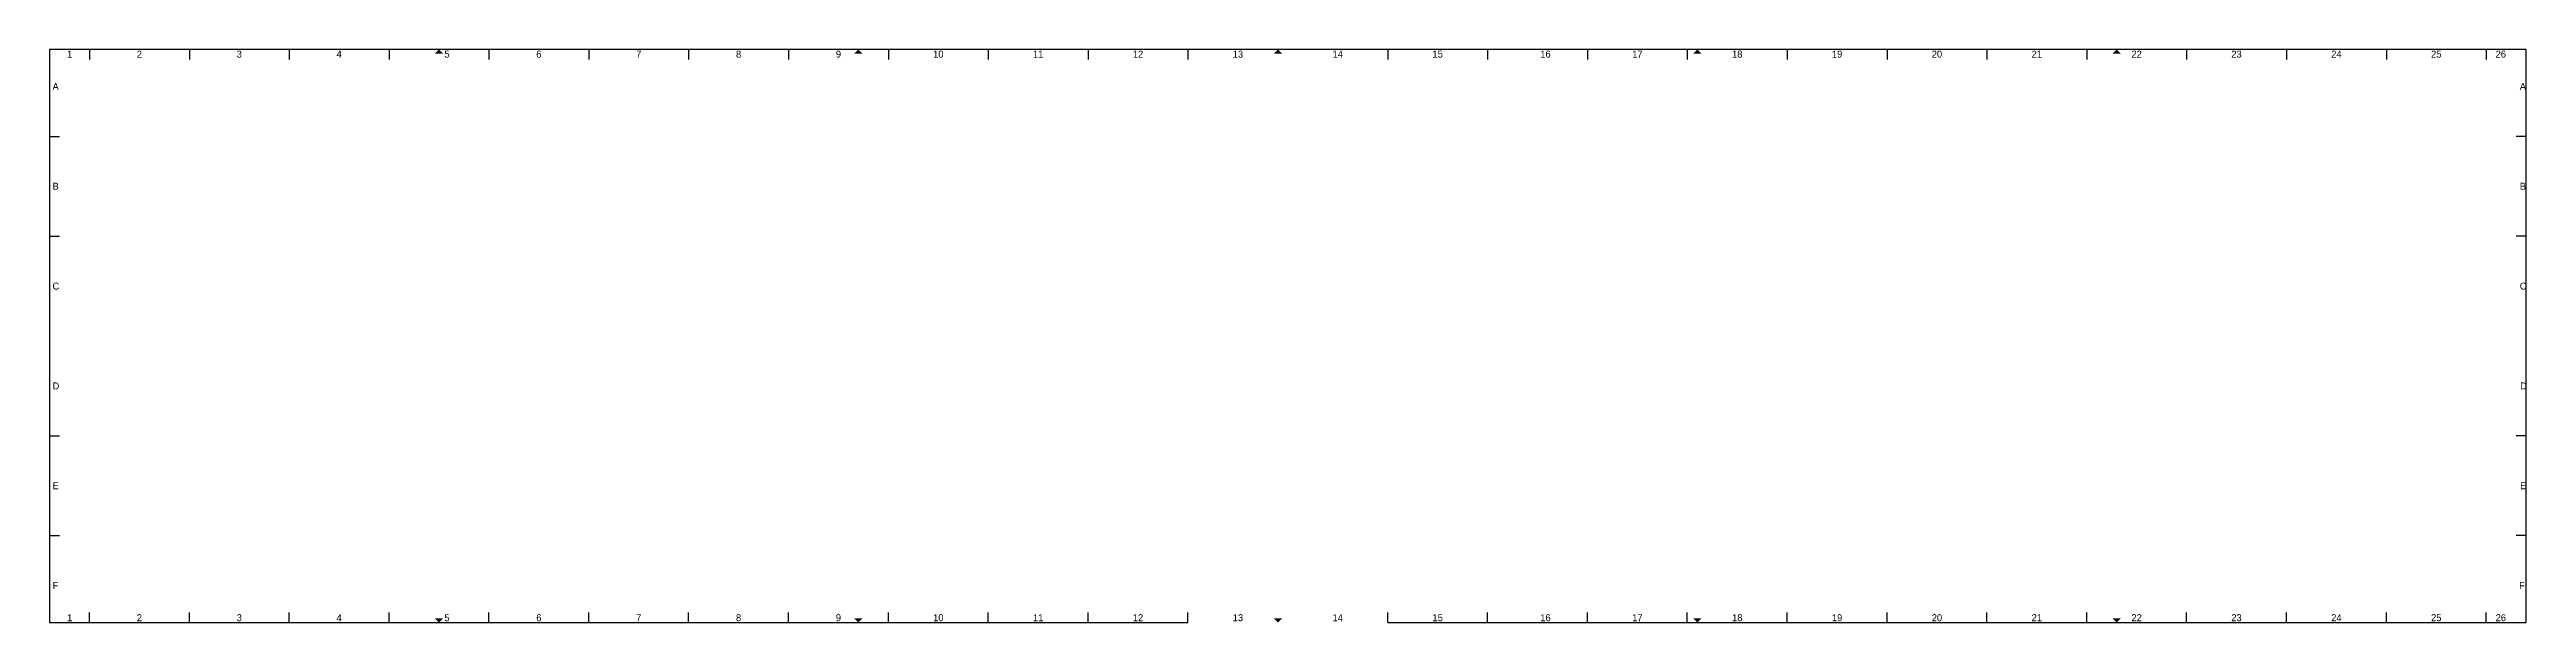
# Model space of a CAD drawing. Extents: x -5 to 1235, y -5 to 282.
import ezdxf
from ezdxf.enums import TextEntityAlignment as Align

# ---------------------------------------------------------------- set-up
doc = ezdxf.new("R2010")
doc.units = 0
doc.layers.add('to-xx-rooster', color=7, linetype='CONTINUOUS', lineweight=25)
doc.layers.add('to-xx-vouwmerk', color=7, linetype='CONTINUOUS', lineweight=18)
doc.styles.add('RTW_ISO', font='iso-rtw.shx')

msp = doc.modelspace()

# ---------------------------------------------------------------- hatches: boundary and pattern name
at = {"layer": 'to-xx-vouwmerk'}
for points in [[(192, 280), (190, 282), (188, 280)], [(402, 280), (400, 282), (398, 280)], [(612, 280), (610, 282), (608, 280)], [(822, 280), (820, 282), (818, 280)], [(1032, 280), (1030, 282), (1028, 280)], [(188, -3), (190, -5), (192, -3)], [(398, -3), (400, -5), (402, -3)], [(608, -3), (610, -5), (612, -3)], [(818, -3), (820, -5), (822, -3)], [(1028, -3), (1030, -5), (1032, -3)]]:
    msp.add_hatch(color=256, dxfattribs=at).paths.add_polyline_path(points)

# ---------------------------------------------------------------- linework, layer by layer
at = {"layer": 'to-xx-rooster'}
for p, q in [((1235, 282), (-5, 282)), ((-5, 282), (-5, -5)), ((15, 282), (15, 277)), ((65, 282), (65, 277)), ((115, 282), (115, 277)), ((165, 282), (165, 277)), ((215, 282), (215, 277)), ((265, 282), (265, 277)), ((315, 282), (315, 277)), ((365, 282), (365, 277)), ((415, 282), (415, 277)), ((465, 282), (465, 277)), ((515, 282), (515, 277)), ((565, 282), (565, 277)), ((665, 282), (665, 277)), ((715, 282), (715, 277)), ((765, 282), (765, 277)), ((815, 282), (815, 277)), ((865, 282), (865, 277)), ((915, 282), (915, 277)), ((965, 282), (965, 277)), ((1015, 282), (1015, 277)), ((1065, 282), (1065, 277)), ((1115, 282), (1115, 277)), ((1165, 282), (1165, 277)), ((1215, 282), (1215, 277)), ((1235, -5), (1235, 282)), ((-5, 238.5), (0, 238.5)), ((1235, 238.5), (1230, 238.5)), ((-5, 188.5), (0, 188.5)), ((1235, 188.5), (1230, 188.5)), ((-5, 88.5), (0, 88.5)), ((1235, 88.5), (1230, 88.5)), ((-5, 38.5), (0, 38.5)), ((1235, 38.5), (1230, 38.5)), ((15, -5), (15, 0)), ((65, -5), (65, 0)), ((115, -5), (115, 0)), ((165, -5), (165, 0)), ((215, -5), (215, 0)), ((265, -5), (265, 0)), ((315, -5), (315, 0)), ((365, -5), (365, 0)), ((415, -5), (415, 0)), ((465, -5), (465, 0)), ((515, -5), (515, 0)), ((565, -5), (565, 0)), ((665, -5), (665, 0)), ((715, -5), (715, 0)), ((765, -5), (765, 0)), ((815, -5), (815, 0)), ((865, -5), (865, 0)), ((915, -5), (915, 0)), ((965, -5), (965, 0)), ((1015, -5), (1015, 0)), ((1065, -5), (1065, 0)), ((1115, -5), (1115, 0)), ((1165, -5), (1165, 0)), ((1215, -5), (1215, 0)), ((-5, -5), (565, -5)), ((665, -5), (1235, -5))]:
    msp.add_line(p, q, dxfattribs=at)

# ---------------------------------------------------------------- texts
at = {"layer": 'to-xx-rooster', "style": 'RTW_ISO'}
for s, p in [('1', (5.1, 276.9)), ('2', (40, 276.9)), ('3', (90, 276.9)), ('4', (140, 276.9)), ('5', (194, 276.9)), ('6', (240, 276.9)), ('7', (290, 276.9)), ('8', (340, 276.9)), ('9', (390, 276.9)), ('10', (440, 276.9)), ('11', (490, 276.9)), ('12', (540, 276.9)), ('13', (590, 276.9)), ('14', (640, 276.9)), ('15', (690, 276.9)), ('16', (744, 276.9)), ('17', (790, 276.9)), ('18', (840, 276.9)), ('19', (890, 276.9)), ('20', (940, 276.9)), ('21', (990, 276.9)), ('22', (1040, 276.9)), ('23', (1090, 276.9)), ('24', (1140, 276.9)), ('25', (1190, 276.9)), ('26', (1222.3, 276.9)), ('1', (5.1, -5.4)), ('2', (40, -5.4)), ('3', (90, -5.4)), ('4', (140, -5.4)), ('5', (194, -5.4)), ('6', (240, -5.4)), ('7', (290, -5.4)), ('8', (340, -5.4)), ('9', (390, -5.4)), ('10', (440, -5.4)), ('11', (490, -5.4)), ('12', (540, -5.4)), ('13', (590, -5.4)), ('14', (640, -5.4)), ('15', (690, -5.4)), ('16', (744, -5.4)), ('17', (790, -5.4)), ('18', (840, -5.4)), ('19', (890, -5.4)), ('20', (940, -5.4)), ('21', (990, -5.4)), ('22', (1040, -5.4)), ('23', (1090, -5.4)), ('24', (1140, -5.4)), ('25', (1190, -5.4)), ('26', (1222.3, -5.4))]:
    msp.add_text(s, height=3.5, dxfattribs=at).set_placement(p, align=Align.BOTTOM_CENTER)
for s, p in [('A', (-3.5, 263.5)), ('A', (1231.8, 263.5)), ('B', (-3.5, 213.5)), ('B', (1231.8, 213.5)), ('C', (-3.5, 163.5)), ('C', (1231.8, 163.5)), ('D', (-3.5, 113.5)), ('D', (1232, 113.5)), ('E', (-3.5, 63.5)), ('E', (1232, 63.5)), ('F', (-3.5, 13.5)), ('F', (1231.5, 13.5))]:
    msp.add_text(s, height=3.5, dxfattribs=at).set_placement(p, align=Align.MIDDLE_LEFT)

doc.saveas('drawing.dxf')
